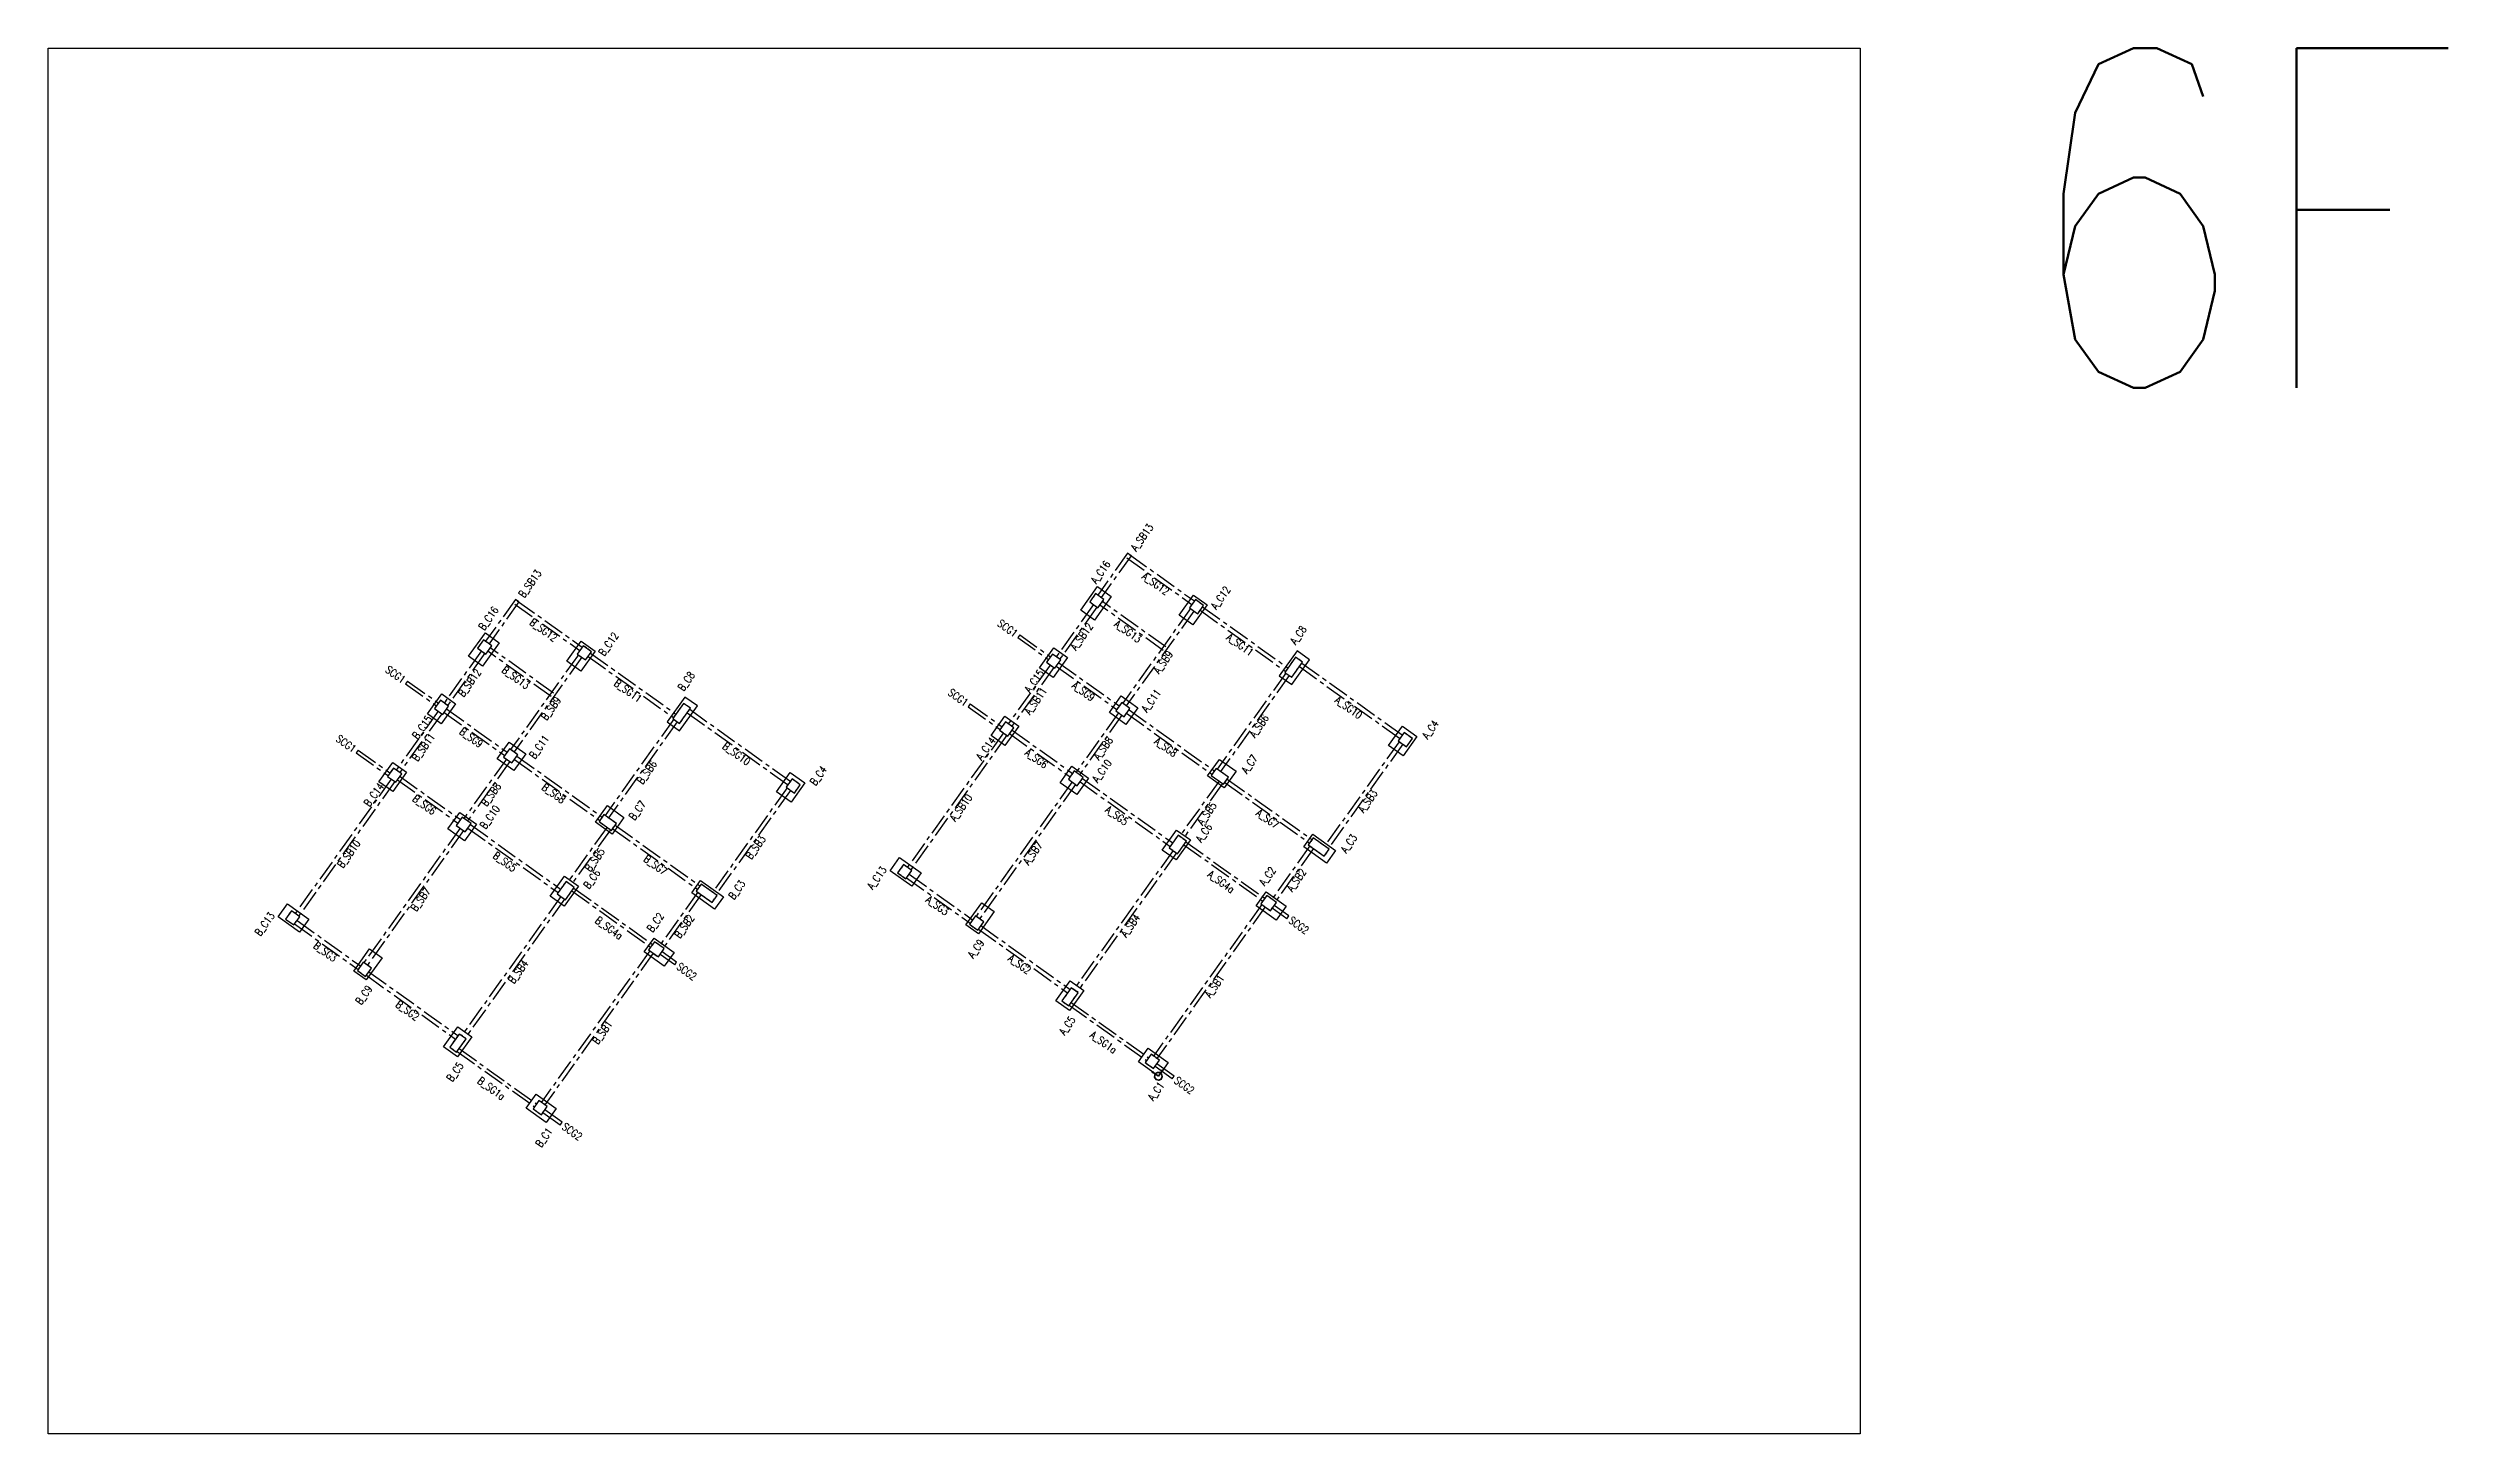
# Model space of a CAD drawing. Header units: millimetres. Extents: x 39613 to 69886, y 27475 to 191272.
# Drawn here: x 50002 to 64126, y 82407 to 90563 of the extents above; entities that cross this region are included whole.
import ezdxf
from ezdxf.enums import TextEntityAlignment as Align

# ---------------------------------------------------------------- set-up
doc = ezdxf.new("R2010")
doc.units = ezdxf.units.MM
doc.header["$LTSCALE"] = 100
doc.header["$MEASUREMENT"] = 0
doc.linetypes.add('CENTER', pattern=[2, 1.25, -0.25, 0.25, -0.25])
doc.linetypes.add('HIDDEN', pattern=[0.375, 0.25, -0.125])
for name, color, linetype in [('TC-COLUMN', 1, 'Continuous'), ('TC-TB', 2, 'Continuous'), ('TC-TC', 4, 'Continuous'), ('TC-虛鋼柱', 4, 'HIDDEN'), ('TC-鋼柱', 11, 'Continuous'), ('TC-鋼粱', 183, 'CENTER')]:
    doc.layers.add(name, color=color, linetype=linetype)
doc.styles.get("Standard").update_dxf_attribs({"font": 'txt.shx', "width": 0.8, "bigfont": 'ae.shx'})

# ---------------------------------------------------------------- blocks, each defined once
blk = doc.blocks.new('origin')
at = {"color": 3, "lineweight": 35}
blk.add_line((0, 0), (0, 39), dxfattribs=at)
at = {"color": 1, "lineweight": 35}
blk.add_line((0, 0), (39, 0), dxfattribs=at)
at = {"color": 7, "lineweight": 35, "true_color": 0xffffff}
blk.add_lwpolyline([(0, 24), (-18, 15), (-24, 0), (-18, -15), (-4, -23), (13, -19), (22, -7), (23, 6), (15, 18), (0, 24)], dxfattribs=at)
at = {"color": 3, "lineweight": 35}
blk.add_lwpolyline([(0, 44), (-3, 39), (3, 39)], close=True, dxfattribs=at)
at = {"color": 1, "lineweight": 35}
blk.add_lwpolyline([(44, 0), (39, 3), (39, -3)], close=True, dxfattribs=at)

msp = doc.modelspace()

# ---------------------------------------------------------------- linework, layer by layer
at = {"layer": 'Defpoints'}
msp.add_lwpolyline([(60666.19, 90562.78), (60666.19, 82407.41), (50001.56, 82407.41), (50001.56, 90562.78)], close=True, dxfattribs=at)
at = {"layer": 'TC-COLUMN'}
for points in [[(56259.6, 87335.33), (56160.73, 87197.03), (56079.38, 87255.18), (56178.24, 87393.48)], [(56658.15, 87226.15), (56742.48, 87344.11), (56823.83, 87285.95), (56739.5, 87167.99)], [(52476.93, 86983.3), (52575.79, 87121.59), (52657.15, 87063.44), (52558.28, 86925.14)], [(53055.7, 86954.26), (53140.03, 87072.22), (53221.38, 87014.06), (53137.05, 86896.1)], [(55836.93, 86916.04), (55921.26, 87034), (56002.61, 86975.84), (55918.29, 86857.89)], [(57247.88, 86869.28), (57321.1, 86816.94), (57425.77, 86963.37), (57352.55, 87015.71)], [(52234.49, 86644.15), (52318.81, 86762.11), (52400.16, 86703.95), (52315.84, 86586)], [(53645.43, 86597.39), (53718.65, 86545.05), (53823.32, 86691.48), (53750.11, 86743.82)], [(56317.75, 86750.35), (56415.37, 86680.57), (56345.58, 86582.94), (56247.96, 86652.73)], [(55551.94, 86517.37), (55633.36, 86631.26), (55714.71, 86573.11), (55633.29, 86459.22)], [(52715.3, 86478.46), (52812.92, 86408.68), (52743.13, 86311.05), (52645.51, 86380.84)], [(57891.43, 86458.39), (57972.85, 86572.28), (58058.27, 86511.22), (57976.85, 86397.32)], [(51949.49, 86245.48), (52030.91, 86359.37), (52112.26, 86301.22), (52030.84, 86187.33)], [(56027.82, 86337.05), (56125.44, 86267.27), (56055.66, 86169.65), (55958.03, 86239.43)], [(56896.03, 86377.11), (56993.65, 86307.32), (56923.87, 86209.7), (56826.25, 86279.49)], [(54288.98, 86186.5), (54370.4, 86300.39), (54455.82, 86239.33), (54374.4, 86125.43)], [(52425.37, 86065.16), (52522.99, 85995.38), (52453.21, 85897.76), (52355.58, 85967.54)], [(53293.58, 86105.22), (53391.2, 86035.43), (53321.42, 85937.81), (53223.8, 86007.6)], [(56559.75, 85843.08), (56644.08, 85961.04), (56725.43, 85902.89), (56641.1, 85784.93)], [(57392.25, 85862.75), (57444.59, 85935.96), (57578.81, 85840), (57526.47, 85766.79)], [(55084.66, 85631.59), (54958.57, 85721.73), (55013.82, 85799.02), (55139.91, 85708.88)], [(52957.3, 85571.19), (53041.63, 85689.15), (53122.98, 85631), (53038.65, 85513.04)], [(53789.8, 85590.86), (53842.14, 85664.07), (53976.36, 85568.12), (53924.02, 85494.9)], [(57230.34, 85431.31), (57112.38, 85515.63), (57170.54, 85596.98), (57288.5, 85512.66)], [(51482.22, 85359.7), (51356.12, 85449.84), (51411.37, 85527.13), (51537.46, 85436.99)], [(55496.76, 85533.68), (55569.98, 85481.34), (55476.93, 85351.17), (55403.71, 85403.51)], [(53627.89, 85159.42), (53509.93, 85243.74), (53568.09, 85325.09), (53686.05, 85240.77)], [(51894.31, 85261.79), (51967.53, 85209.45), (51874.48, 85079.28), (51801.26, 85131.62)], [(55932.25, 84956.71), (56016.58, 85074.67), (56097.93, 85016.51), (56013.6, 84898.55)], [(52329.8, 84684.82), (52414.13, 84802.78), (52495.48, 84744.62), (52411.15, 84626.66)], [(56536.62, 84512.37), (56418.66, 84596.7), (56476.81, 84678.05), (56594.77, 84593.72)], [(52934.17, 84240.48), (52816.21, 84324.81), (52874.36, 84406.16), (52992.32, 84321.83)]]:
    msp.add_lwpolyline(points, close=True, dxfattribs=at)
at = {"layer": 'TC-虛鋼柱'}
for points in [[(56181.1, 87268.51), (56216, 87317.32), (56167.18, 87352.22), (56132.29, 87303.41)], [(56768.01, 87233.66), (56802.9, 87282.47), (56754.09, 87317.37), (56719.2, 87268.55)], [(52578.65, 86996.62), (52613.55, 87045.43), (52564.74, 87080.33), (52529.84, 87031.52)], [(53165.56, 86961.77), (53200.45, 87010.58), (53151.64, 87045.48), (53116.75, 86996.67)], [(55927.03, 86913.1), (55961.92, 86961.91), (55913.11, 86996.8), (55878.22, 86947.99)], [(57385.09, 86949.43), (57344.41, 86978.51), (57280.44, 86889.03), (57321.11, 86859.95)], [(52324.58, 86641.21), (52359.47, 86690.02), (52310.66, 86724.91), (52275.77, 86676.1)], [(53782.64, 86677.54), (53741.96, 86706.62), (53677.99, 86617.14), (53718.66, 86588.06)], [(55651.04, 86514.14), (55685.93, 86562.95), (55637.12, 86597.84), (55602.23, 86549.03)], [(56334.55, 86627.7), (56369.45, 86676.51), (56320.64, 86711.41), (56285.74, 86662.6)], [(57996.64, 86450.79), (58031.53, 86499.6), (57982.72, 86534.49), (57947.82, 86485.68)], [(52048.59, 86242.25), (52083.48, 86291.06), (52034.67, 86325.95), (51999.78, 86277.14)], [(52732.1, 86355.81), (52767, 86404.62), (52718.19, 86439.52), (52683.29, 86390.71)], [(56059.45, 86222.25), (56094.35, 86271.06), (56041.47, 86308.86), (56006.58, 86260.05)], [(56920.39, 86230.63), (56949.46, 86271.31), (56876.25, 86323.65), (56847.17, 86282.97)], [(54394.19, 86178.9), (54429.08, 86227.71), (54380.27, 86262.6), (54345.37, 86213.79)], [(52457, 85950.36), (52491.9, 85999.17), (52439.02, 86036.97), (52404.13, 85988.16)], [(53317.94, 85958.74), (53347.01, 85999.42), (53273.8, 86051.76), (53244.72, 86011.08)], [(56649.25, 85822.12), (56701.59, 85895.34), (56652.78, 85930.23), (56600.44, 85857.02)], [(57512.55, 85807.48), (57541.63, 85848.15), (57448.07, 85915.03), (57419, 85874.35)], [(55050.68, 85674.33), (55085.57, 85723.14), (55036.76, 85758.03), (55001.87, 85709.22)], [(53046.81, 85550.24), (53099.14, 85623.45), (53050.33, 85658.34), (52997.99, 85585.13)], [(53910.1, 85535.59), (53939.18, 85576.26), (53845.62, 85643.14), (53816.55, 85602.46)], [(51448.23, 85402.44), (51483.12, 85451.25), (51434.31, 85486.14), (51399.42, 85437.33)], [(55473.45, 85372.1), (55508.34, 85420.91), (55459.53, 85455.8), (55424.64, 85406.99)], [(57196.07, 85486.54), (57230.96, 85535.35), (57174.02, 85576.06), (57139.12, 85527.25)], [(51871, 85100.21), (51905.89, 85149.02), (51857.08, 85183.91), (51822.19, 85135.1)], [(53593.62, 85214.65), (53628.51, 85263.46), (53571.57, 85304.17), (53536.67, 85255.36)], [(56008.96, 84926.45), (56064.21, 85003.74), (56023.54, 85032.81), (55968.29, 84955.53)], [(52406.51, 84654.56), (52461.76, 84731.85), (52421.09, 84760.92), (52365.84, 84683.64)], [(56507.57, 84557.72), (56542.47, 84606.53), (56493.66, 84641.42), (56458.76, 84592.61)], [(52905.12, 84285.83), (52940.02, 84334.64), (52891.21, 84369.53), (52856.31, 84320.72)]]:
    msp.add_lwpolyline(points, close=True, dxfattribs=at)
at = {"layer": 'TC-鋼柱'}
for points in [[(56181.1, 87268.51), (56216, 87317.32), (56167.18, 87352.22), (56132.29, 87303.41)], [(56768.01, 87233.66), (56802.9, 87282.47), (56754.09, 87317.37), (56719.2, 87268.55)], [(52578.65, 86996.62), (52613.55, 87045.43), (52564.74, 87080.33), (52529.84, 87031.52)], [(53165.56, 86961.77), (53200.45, 87010.58), (53151.64, 87045.48), (53116.75, 86996.67)], [(55927.03, 86913.1), (55961.92, 86961.91), (55913.11, 86996.8), (55878.22, 86947.99)], [(57385.09, 86949.43), (57344.41, 86978.51), (57280.44, 86889.03), (57321.11, 86859.95)], [(52324.58, 86641.21), (52359.47, 86690.02), (52310.66, 86724.91), (52275.77, 86676.1)], [(53782.64, 86677.54), (53741.96, 86706.62), (53677.99, 86617.14), (53718.66, 86588.06)], [(55651.04, 86514.14), (55685.93, 86562.95), (55637.12, 86597.84), (55602.23, 86549.03)], [(56334.55, 86627.7), (56369.45, 86676.51), (56320.64, 86711.41), (56285.74, 86662.6)], [(57996.64, 86450.79), (58031.53, 86499.6), (57982.72, 86534.49), (57947.82, 86485.68)], [(52048.59, 86242.25), (52083.48, 86291.06), (52034.67, 86325.95), (51999.78, 86277.14)], [(52732.1, 86355.81), (52767, 86404.62), (52718.19, 86439.52), (52683.29, 86390.71)], [(56059.45, 86222.25), (56094.35, 86271.06), (56041.47, 86308.86), (56006.58, 86260.05)], [(56920.39, 86230.63), (56949.46, 86271.31), (56876.25, 86323.65), (56847.17, 86282.97)], [(54394.19, 86178.9), (54429.08, 86227.71), (54380.27, 86262.6), (54345.37, 86213.79)], [(52457, 85950.36), (52491.9, 85999.17), (52439.02, 86036.97), (52404.13, 85988.16)], [(53317.94, 85958.74), (53347.01, 85999.42), (53273.8, 86051.76), (53244.72, 86011.08)], [(56649.25, 85822.12), (56701.59, 85895.34), (56652.78, 85930.23), (56600.44, 85857.02)], [(57512.55, 85807.48), (57541.63, 85848.15), (57448.07, 85915.03), (57419, 85874.35)], [(55050.68, 85674.33), (55085.57, 85723.14), (55036.76, 85758.03), (55001.87, 85709.22)], [(53046.81, 85550.24), (53099.14, 85623.45), (53050.33, 85658.34), (52997.99, 85585.13)], [(53910.1, 85535.59), (53939.18, 85576.26), (53845.62, 85643.14), (53816.55, 85602.46)], [(51448.23, 85402.44), (51483.12, 85451.25), (51434.31, 85486.14), (51399.42, 85437.33)], [(55473.45, 85372.1), (55508.34, 85420.91), (55459.53, 85455.8), (55424.64, 85406.99)], [(57196.07, 85486.54), (57230.96, 85535.35), (57174.02, 85576.06), (57139.12, 85527.25)], [(51871, 85100.21), (51905.89, 85149.02), (51857.08, 85183.91), (51822.19, 85135.1)], [(53593.62, 85214.65), (53628.51, 85263.46), (53571.57, 85304.17), (53536.67, 85255.36)], [(56008.96, 84926.45), (56064.21, 85003.74), (56023.54, 85032.81), (55968.29, 84955.53)], [(52406.51, 84654.56), (52461.76, 84731.85), (52421.09, 84760.92), (52365.84, 84683.64)], [(56507.57, 84557.72), (56542.47, 84606.53), (56493.66, 84641.42), (56458.76, 84592.61)], [(52905.12, 84285.83), (52940.02, 84334.64), (52891.21, 84369.53), (52856.31, 84320.72)]]:
    msp.add_lwpolyline(points, close=True, dxfattribs=at)
at = {"layer": 'TC-鋼粱'}
for p, q in [((56355.58, 87589.96), (56179.39, 87343.49)), ((56375.92, 87575.42), (56199.73, 87328.96)), ((56375.92, 87575.42), (56355.58, 87589.96)), ((56365.75, 87582.69), (56748.28, 87309.23)), ((56351.21, 87562.35), (56733.74, 87288.89)), ((52753.13, 87318.07), (52576.94, 87071.6)), ((52773.47, 87303.53), (52597.28, 87057.07)), ((52773.47, 87303.53), (52753.13, 87318.07)), ((52763.3, 87310.8), (53145.83, 87037.34)), ((56579.63, 87038.93), (56207.27, 87305.12)), ((52748.76, 87290.46), (53131.29, 87017)), ((56154.66, 87287.41), (55935.48, 86980.81)), ((56175, 87272.88), (55955.82, 86966.27)), ((56565.09, 87018.59), (56192.73, 87284.78)), ((56725.3, 87264.19), (56326.92, 86706.92)), ((56745.64, 87249.65), (56347.26, 86692.38)), ((56782.55, 87254), (57284.72, 86895.01)), ((56797.09, 87274.34), (57299.26, 86915.35)), ((52552.21, 87015.52), (52333.03, 86708.92)), ((52962.64, 86746.7), (52590.28, 87012.89)), ((52977.18, 86767.04), (52604.82, 87033.23)), ((55720.46, 87109.94), (55708.83, 87093.67)), ((55708.83, 87093.67), (55889.85, 86964.26)), ((55720.46, 87109.94), (55901.48, 86980.53)), ((52572.55, 87000.99), (52353.37, 86694.38)), ((53122.85, 86992.3), (52724.47, 86435.03)), ((53143.19, 86977.76), (52744.81, 86420.49)), ((53180.1, 86982.11), (53682.27, 86623.12)), ((53194.64, 87002.45), (53696.81, 86643.46)), ((55900.59, 86932), (55653.39, 86586.21)), ((55920.92, 86917.46), (55673.73, 86571.67)), ((55935.75, 86925.3), (56291.66, 86670.87)), ((55950.29, 86945.64), (56306.2, 86691.21)), ((57286.54, 86884.66), (56882.36, 86319.28)), ((57306.88, 86870.13), (56902.7, 86304.74)), ((57366.19, 86923), (57958, 86499.92)), ((57380.72, 86943.33), (57972.54, 86520.26)), ((52118.01, 86838.05), (52106.38, 86821.78)), ((52106.38, 86821.78), (52287.4, 86692.37)), ((52118.01, 86838.05), (52299.03, 86708.64)), ((52298.14, 86660.11), (52050.94, 86314.32)), ((52318.47, 86645.57), (52071.28, 86299.78)), ((52333.3, 86653.41), (52689.21, 86398.98)), ((52347.84, 86673.75), (52703.75, 86419.32)), ((53684.09, 86612.77), (53279.91, 86047.39)), ((53704.43, 86598.24), (53300.25, 86032.85)), ((53763.74, 86651.11), (54355.55, 86228.03)), ((53778.27, 86671.44), (54370.09, 86248.37)), ((55429.65, 86703.14), (55418.01, 86686.87)), ((55418.01, 86686.87), (55605.14, 86553.1)), ((55429.65, 86703.14), (55616.77, 86569.37)), ((56302.01, 86650.97), (56052.04, 86301.3)), ((56322.35, 86636.43), (56072.38, 86286.76)), ((56349.19, 86648.18), (56851.53, 86289.07)), ((56363.73, 86668.52), (56866.07, 86309.41)), ((55624.6, 86533.04), (55059.13, 85742.04)), ((55644.94, 86518.5), (55079.47, 85727.5)), ((55661.2, 86528.35), (56016.7, 86274.21)), ((55675.74, 86548.69), (56031.24, 86294.55)), ((57954.17, 86481.14), (57515.18, 85867.06)), ((57974.51, 86466.61), (57535.52, 85852.52)), ((51827.2, 86431.25), (51815.56, 86414.98)), ((51815.56, 86414.98), (52002.69, 86281.21)), ((51827.2, 86431.25), (52014.32, 86297.48)), ((52699.56, 86379.08), (52449.59, 86029.41)), ((52719.9, 86364.54), (52469.93, 86014.87)), ((52746.74, 86376.29), (53249.08, 86017.18)), ((52761.28, 86396.63), (53263.62, 86037.52)), ((52022.15, 86261.15), (51456.68, 85470.15)), ((52042.49, 86246.61), (51477.02, 85455.61)), ((52058.75, 86256.46), (52414.25, 86002.32)), ((52073.29, 86276.8), (52428.79, 86022.66)), ((54351.72, 86209.26), (53912.73, 85595.17)), ((54372.06, 86194.72), (53933.07, 85580.63)), ((56029.1, 86243.95), (55463.6, 85452.9)), ((56049.44, 86229.41), (55483.94, 85438.36)), ((56075.45, 86244.62), (56606.26, 85865.15)), ((56089.99, 86264.96), (56620.8, 85885.49)), ((56893.95, 86249.53), (56661.33, 85924.13)), ((56914.29, 86234.99), (56681.66, 85909.59)), ((56927.74, 86240.91), (57426.27, 85884.52)), ((56942.27, 86261.25), (57440.8, 85904.86)), ((52426.65, 85972.06), (51861.15, 85181.01)), ((52446.99, 85957.52), (51881.49, 85166.47)), ((52473, 85972.73), (53003.81, 85593.26)), ((52487.54, 85993.07), (53018.35, 85613.6)), ((53291.5, 85977.64), (53058.88, 85652.24)), ((53311.84, 85963.1), (53079.21, 85637.7)), ((53325.29, 85969.02), (53823.82, 85612.63)), ((53339.82, 85989.36), (53838.35, 85632.97)), ((56698.69, 85891.27), (57162.39, 85559.79)), ((56622.82, 85841.03), (56037.77, 85022.64)), ((56643.15, 85826.49), (56058.11, 85008.1)), ((56687.06, 85875), (57150.75, 85543.52)), ((57428.5, 85867.56), (57204.52, 85554.25)), ((57448.84, 85853.02), (57224.86, 85539.71)), ((53084.61, 85603.11), (53548.31, 85271.63)), ((53096.24, 85619.38), (53559.94, 85287.9)), ((55055.04, 85680.43), (55429, 85413.09)), ((55069.58, 85700.77), (55443.54, 85433.43)), ((53020.37, 85569.14), (52435.32, 84750.75)), ((53040.7, 85554.6), (52455.66, 84736.21)), ((53826.05, 85595.67), (53602.07, 85282.36)), ((53846.39, 85581.13), (53622.41, 85267.82)), ((57145.22, 85522.89), (56507.84, 84631.28)), ((57165.56, 85508.35), (56528.18, 84616.74)), ((57292.23, 85439.31), (57206.25, 85500.77)), ((57303.86, 85455.58), (57217.88, 85517.04)), ((57292.23, 85439.31), (57303.86, 85455.58)), ((51452.59, 85408.54), (51826.55, 85141.21)), ((51467.13, 85428.88), (51841.09, 85161.54)), ((55477.81, 85378.2), (56002.37, 85003.21)), ((55492.35, 85398.54), (56016.91, 85023.54)), ((53542.77, 85251), (52905.39, 84359.39)), ((53563.11, 85236.46), (52925.73, 84344.85)), ((53689.78, 85167.42), (53603.8, 85228.88)), ((53701.41, 85183.69), (53615.43, 85245.15)), ((53689.78, 85167.42), (53701.41, 85183.69)), ((51875.36, 85106.31), (52399.92, 84731.32)), ((51889.9, 85126.65), (52414.46, 84751.66)), ((56011.87, 84930.52), (56467.49, 84604.81)), ((56023.5, 84946.79), (56479.12, 84621.08)), ((52409.42, 84658.63), (52865.04, 84332.92)), ((52421.05, 84674.9), (52876.67, 84349.19)), ((56618.33, 84496.98), (56516.3, 84569.92)), ((56629.96, 84513.25), (56527.93, 84586.19)), ((56618.33, 84496.98), (56629.96, 84513.25)), ((53015.88, 84225.09), (52913.85, 84298.03)), ((53027.51, 84241.36), (52925.48, 84314.3)), ((53015.88, 84225.09), (53027.51, 84241.36))]:
    msp.add_line(p, q, dxfattribs=at)

# ---------------------------------------------------------------- block references
at = {"rotation": 54.44002677732187}
msp.add_blockref('origin', (56536.62, 84512.37), dxfattribs=at)

# ---------------------------------------------------------------- texts
at = {"layer": 'Defpoints', "color": 2, "width": 0.8}
msp.add_text('6F', height=2000, rotation=360, dxfattribs=at).set_placement((61589.25, 90562.78), align=Align.TOP_LEFT)
at = {"layer": 'TC-TB', "width": 0.8}
for s, rotation, p in [('A_SB13', 54.440027, (56440.49, 87682.95)), ('B_SB13', 54.440027, (52838.04, 87411.06)), ('A_SG12', 324, (56520.73, 87410.43)), ('B_SG12', 324, (52918.28, 87138.54)), ('SCG1', 324.440027, (55649.56, 87148.33)), ('A_SB12', 54.440027, (56084.87, 87099.51)), ('A_SG13', 324, (56357.4, 87130.19)), ('A_SB9', 54.440027, (56564.46, 86948.92)), ('A_SG11', 324, (57017.64, 87052.13)), ('SCG1', 324.440027, (52047.11, 86876.44)), ('B_SB12', 54.440027, (52482.42, 86827.62)), ('B_SG13', 324, (52754.95, 86858.3)), ('B_SB9', 54.440027, (52962.01, 86677.03)), ('B_SG11', 324, (53415.19, 86780.24)), ('SCG1', 324.440027, (55358.75, 86741.53)), ('A_SB11', 54.440027, (55813.88, 86720.44)), ('A_SG9', 324, (56095.6, 86777.07)), ('A_SG10', 324, (57656.27, 86681.82)), ('A_SB6', 54.440027, (57128.61, 86573.47)), ('SCG1', 324.440027, (51756.3, 86469.64)), ('B_SB11', 54.440027, (52211.43, 86448.55)), ('B_SG9', 324, (52493.15, 86505.18)), ('B_SG10', 324, (54053.82, 86409.93)), ('A_SB8', 54.440027, (56211.2, 86442.49)), ('A_SG8', 324, (56580.3, 86449.16)), ('B_SB6', 54.440027, (53526.16, 86301.58)), ('A_SG6', 324, (55818.89, 86381.82)), ('B_SG6', 324, (52216.44, 86109.93)), ('B_SB8', 54.440027, (52608.75, 86170.6)), ('B_SG8', 324, (52977.85, 86177.27)), ('A_SB10', 54.440027, (55374.4, 86092.77)), ('A_SB3', 54.440027, (57768.66, 86131.37)), ('A_SG5', 324, (56292.43, 86046.48)), ('A_SB5', 54.440027, (56821.8, 86058.33)), ('A_SG7', 324, (57179.36, 86027.22)), ('B_SB10', 54.440027, (51771.95, 85820.88)), ('B_SB3', 54.440027, (54166.21, 85859.48)), ('A_SB7', 54.440027, (55796.91, 85824.57)), ('B_SG5', 324, (52689.98, 85774.59)), ('B_SB5', 54.440027, (53219.35, 85786.44)), ('B_SG7', 324, (53576.91, 85755.33)), ('B_SB7', 54.440027, (52194.46, 85552.68)), ('A_SG4a', 324, (56906.1, 85656.95)), ('A_SB2', 54.440027, (57349.04, 85666.14)), ('B_SB2', 54.440027, (53746.59, 85394.25)), ('A_SG3', 324, (55236.2, 85517.12)), ('A_SB4', 54.440027, (56371.55, 85399.27)), ('B_SG4a', 324, (53303.65, 85385.06)), ('SCG2', 324.439959, (57363.12, 85400.92)), ('B_SG3', 324, (51633.75, 85245.23)), ('B_SB4', 54.440027, (52769.1, 85127.38)), ('SCG2', 324.439959, (53760.67, 85129.03)), ('A_SG2', 324, (55720.03, 85171.24)), ('A_SB1', 54.440027, (56866.34, 85042.49)), ('B_SG2', 324, (52117.58, 84899.35)), ('B_SB1', 54.440027, (53263.89, 84770.6)), ('A_SG1a', 324, (56213.94, 84712.31)), ('B_SG1a', 324, (52611.49, 84440.42)), ('SCG2', 324.439959, (56689.22, 84458.59)), ('SCG2', 324.439959, (53086.78, 84186.7))]:
    msp.add_text(s, height=45, rotation=rotation, dxfattribs=at).set_placement(p, align=Align.MIDDLE_CENTER)
at = {"layer": 'TC-TC', "width": 0.8}
for s, p in [('A_C16', (56196.3, 87478.92)), ('A_C12', (56902.89, 87327.77)), ('B_C16', (52593.85, 87207.03)), ('A_C8', (57360.44, 87108.42)), ('B_C12', (53300.44, 87055.88)), ('B_C8', (53757.99, 86836.53)), ('A_C15', (55805.52, 86837.7)), ('A_C11', (56494.43, 86722.38)), ('B_C15', (52203.07, 86565.81)), ('A_C4', (58137.58, 86552.86)), ('B_C11', (52891.98, 86450.49)), ('A_C14', (55521.68, 86440.66)), ('B_C4', (54535.13, 86280.97)), ('A_C10', (56204.51, 86309.08)), ('A_C7', (57072.72, 86349.14)), ('B_C14', (51919.23, 86168.77)), ('B_C10', (52602.06, 86037.2)), ('B_C7', (53470.27, 86077.25)), ('A_C6', (56804.49, 85944.71)), ('A_C3', (57657.88, 85881.82)), ('A_C13', (54879.51, 85679.91)), ('A_C2', (57178.43, 85689.68)), ('B_C6', (53202.04, 85672.82)), ('B_C3', (54055.43, 85609.93)), ('B_C13', (51277.06, 85408.03)), ('B_C2', (53575.98, 85417.79)), ('A_C9', (55462.94, 85262.83)), ('B_C9', (51860.49, 84990.94)), ('A_C5', (55999.62, 84810.21)), ('B_C5', (52397.17, 84538.32)), ('A_C1', (56522.63, 84424.03)), ('B_C1', (52920.18, 84152.14))]:
    msp.add_text(s, height=45, rotation=54.440027, dxfattribs=at).set_placement(p, align=Align.MIDDLE_CENTER)

doc.saveas('drawing.dxf')
